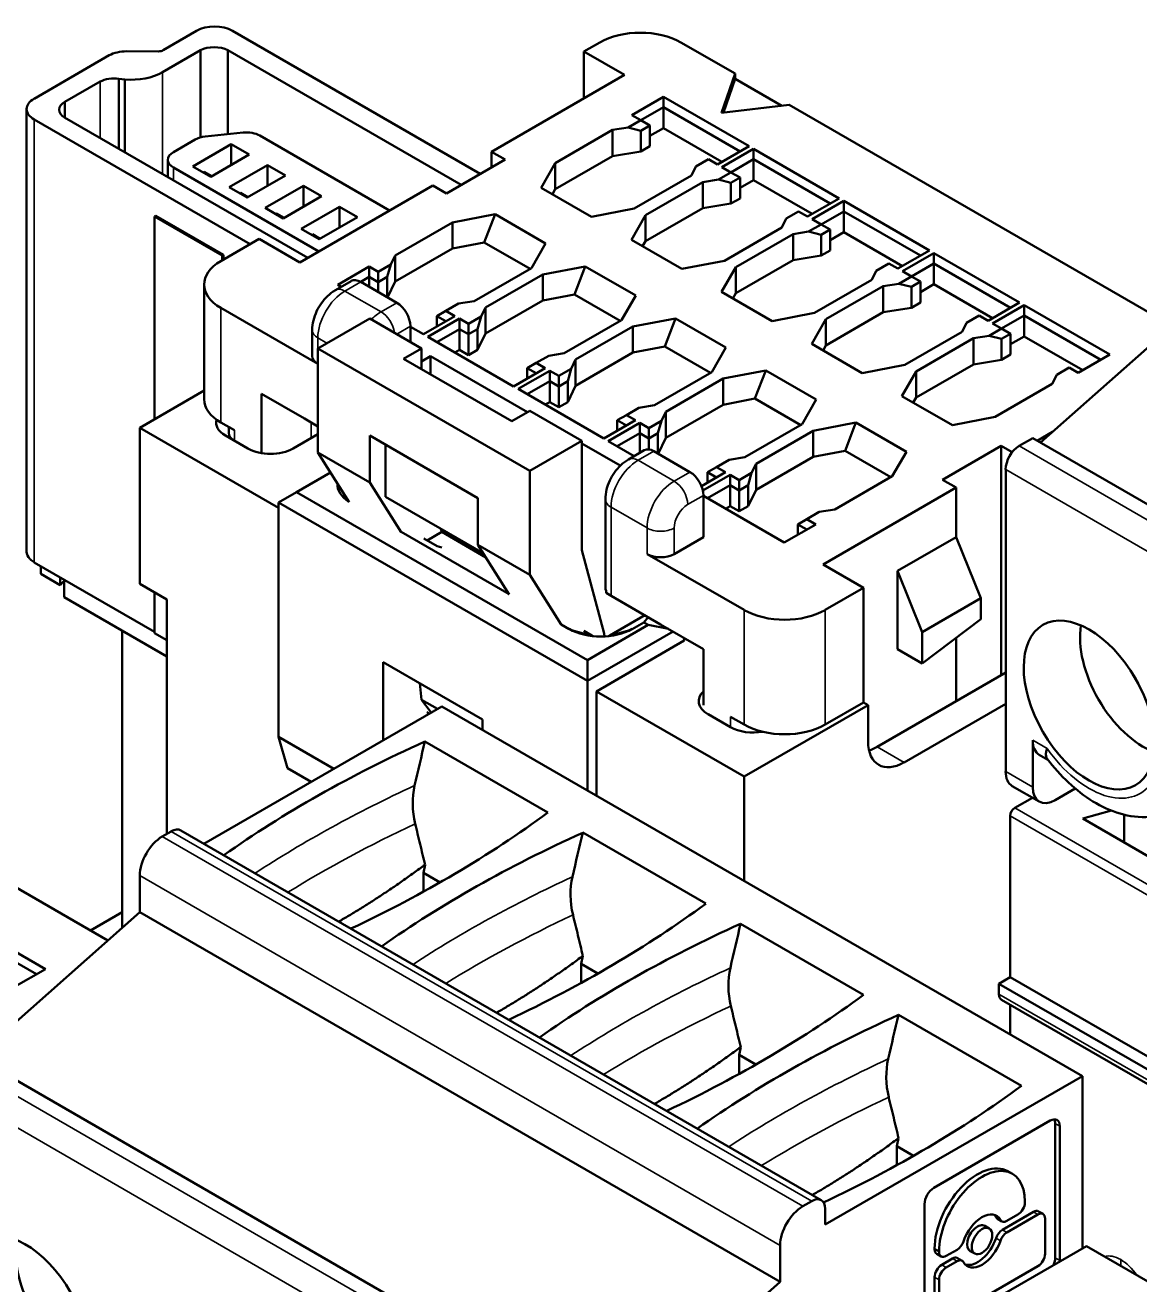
# Model space of a CAD drawing. Header units: millimetres. Extents: x 3100 to 5091, y 868 to 1900.
# Drawn here: x 4130.72 to 4148.2, y 1752.18 to 1771.93 of the extents above; entities that cross this region are included whole.
import ezdxf

# ---------------------------------------------------------------- set-up
doc = ezdxf.new("R2010")
doc.units = ezdxf.units.MM
doc.header["$LTSCALE"] = 1.8
doc.layers.add('외형선(ISO)', color=7, linetype='Continuous', lineweight=50)
doc.layers.add('좁은 외형선(ISO)', color=7, linetype='Continuous', lineweight=35)

msp = doc.modelspace()

# ---------------------------------------------------------------- linework, layer by layer
at = {"layer": '외형선(ISO)'}
for p, q in [((4133.412, 1771.841), (4132.887, 1771.538)), ((4133.975, 1771.841), (4137.859, 1769.599)), ((4132.816, 1771.52), (4132.315, 1771.521)), ((4132.878, 1771.194), (4133.473, 1771.537)), ((4133.473, 1771.537), (4133.473, 1770.172)), ((4133.901, 1771.537), (4133.901, 1770.223)), ((4133.901, 1771.537), (4137.558, 1769.425)), ((4139.733, 1771.66), (4139.485, 1771.518)), ((4141.005, 1771.66), (4141.854, 1771.171)), ((4130.863, 1770.778), (4132.041, 1771.458)), ((4139.485, 1770.783), (4139.485, 1771.518)), ((4139.485, 1771.518), (4140.121, 1771.15)), ((4138.036, 1769.946), (4140.121, 1771.15)), ((4141.854, 1771.171), (4141.642, 1770.558)), ((4141.854, 1771.171), (4141.854, 1771.089)), ((4131.347, 1770.727), (4131.899, 1771.045)), ((4132.193, 1771.089), (4132.194, 1769.991)), ((4132.193, 1771.089), (4132.286, 1771.079)), ((4132.286, 1771.079), (4132.286, 1769.938)), ((4141.854, 1771.089), (4141.671, 1770.562)), ((4142.585, 1770.667), (4141.854, 1771.089)), ((4140.73, 1770.807), (4140.235, 1770.521)), ((4142.073, 1770.031), (4140.73, 1770.807)), ((4140.73, 1770.807), (4140.73, 1770.644)), ((4130.747, 1770.616), (4130.747, 1763.674)), ((4131.347, 1770.727), (4131.347, 1770.48)), ((4140.73, 1770.644), (4140.376, 1770.44)), ((4140.73, 1770.644), (4140.73, 1770.317)), ((4141.932, 1769.95), (4140.73, 1770.644)), ((4141.642, 1770.558), (4142.702, 1770.681)), ((4142.702, 1770.681), (4148.706, 1767.215)), ((4134.253, 1768.496), (4130.866, 1770.452)), ((4135.154, 1768.282), (4131.342, 1770.483)), ((4140.376, 1770.44), (4140.18, 1770.326)), ((4140.235, 1770.521), (4140.376, 1770.44)), ((4140.376, 1770.44), (4140.517, 1770.358)), ((4140.517, 1770.358), (4140.376, 1770.276)), ((4140.517, 1770.358), (4140.517, 1770.031)), ((4133.389, 1770.138), (4133.048, 1769.941)), ((4134.142, 1770.247), (4133.548, 1770.187)), ((4136.438, 1769.023), (4134.403, 1770.198)), ((4139.036, 1769.768), (4139.934, 1770.287)), ((4140.18, 1770.326), (4139.934, 1770.287)), ((4139.934, 1770.287), (4139.934, 1769.878)), ((4140.18, 1770.326), (4140.376, 1770.276)), ((4140.376, 1770.276), (4140.376, 1769.95)), ((4140.73, 1770.317), (4140.517, 1770.195)), ((4141.649, 1769.787), (4140.73, 1770.317)), ((4133.354, 1769.717), (4133.955, 1770.064)), ((4133.955, 1769.738), (4133.955, 1770.064)), ((4133.955, 1770.064), (4134.238, 1769.901)), ((4138.036, 1769.946), (4138.036, 1769.701)), ((4138.248, 1769.823), (4138.036, 1769.946)), ((4140.376, 1769.95), (4139.934, 1769.878)), ((4140.517, 1770.031), (4140.376, 1769.95)), ((4141.578, 1769.746), (4142.073, 1770.031)), ((4142.144, 1769.991), (4141.649, 1769.705)), ((4143.487, 1769.215), (4142.144, 1769.991)), ((4142.144, 1769.991), (4142.144, 1769.827)), ((4132.96, 1769.819), (4132.96, 1769.549)), ((4134.238, 1769.901), (4133.637, 1769.554)), ((4137.328, 1769.293), (4138.248, 1769.823)), ((4138.813, 1769.382), (4139.036, 1769.768)), ((4139.036, 1769.36), (4139.934, 1769.878)), ((4139.036, 1769.768), (4139.036, 1769.36)), ((4141.24, 1769.714), (4141.437, 1769.827)), ((4141.437, 1769.827), (4141.578, 1769.746)), ((4142.144, 1769.827), (4141.79, 1769.623)), ((4142.144, 1769.827), (4142.144, 1769.501)), ((4143.346, 1769.133), (4142.144, 1769.827)), ((4133.048, 1769.698), (4135.327, 1768.382)), ((4133.637, 1769.554), (4133.354, 1769.717)), ((4133.532, 1769.631), (4133.518, 1769.623)), ((4133.532, 1769.631), (4133.651, 1769.562)), ((4133.92, 1769.391), (4134.521, 1769.738)), ((4134.804, 1769.574), (4134.203, 1769.227)), ((4134.521, 1769.411), (4134.521, 1769.738)), ((4134.521, 1769.738), (4134.804, 1769.574)), ((4141.172, 1769.572), (4140.274, 1769.054)), ((4141.172, 1769.572), (4141.24, 1769.714)), ((4141.79, 1769.623), (4141.594, 1769.51)), ((4141.649, 1769.705), (4141.79, 1769.623)), ((4141.79, 1769.623), (4141.932, 1769.542)), ((4134.203, 1769.227), (4133.92, 1769.391)), ((4134.486, 1769.064), (4135.087, 1769.411)), ((4135.03, 1768.211), (4137.116, 1769.415)), ((4135.087, 1769.084), (4135.087, 1769.411)), ((4135.087, 1769.411), (4135.37, 1769.248)), ((4137.116, 1769.415), (4137.328, 1769.293)), ((4139.605, 1768.925), (4138.813, 1769.382)), ((4138.99, 1769.28), (4139.036, 1769.36)), ((4140.45, 1768.952), (4141.348, 1769.47)), ((4141.594, 1769.51), (4141.348, 1769.47)), ((4141.348, 1769.47), (4141.348, 1769.062)), ((4141.594, 1769.51), (4141.79, 1769.46)), ((4141.932, 1769.542), (4141.79, 1769.46)), ((4141.79, 1769.46), (4141.79, 1769.133)), ((4141.932, 1769.542), (4141.932, 1769.215)), ((4142.144, 1769.501), (4141.932, 1769.378)), ((4143.063, 1768.97), (4142.144, 1769.501)), ((4134.098, 1769.304), (4134.084, 1769.296)), ((4134.098, 1769.304), (4134.217, 1769.235)), ((4135.37, 1769.248), (4134.769, 1768.901)), ((4141.932, 1769.215), (4141.79, 1769.133)), ((4142.992, 1768.929), (4143.487, 1769.215)), ((4143.558, 1769.174), (4143.063, 1768.888)), ((4144.902, 1768.399), (4143.558, 1769.174)), ((4143.558, 1769.174), (4143.558, 1769.011)), ((4134.769, 1768.901), (4134.486, 1769.064)), ((4134.663, 1768.978), (4134.649, 1768.97)), ((4134.663, 1768.978), (4134.783, 1768.909)), ((4135.051, 1768.737), (4135.652, 1769.084)), ((4135.652, 1768.758), (4135.652, 1769.084)), ((4135.652, 1769.084), (4135.935, 1768.921)), ((4137.424, 1768.837), (4138.092, 1768.966)), ((4137.922, 1768.525), (4138.092, 1768.966)), ((4138.092, 1768.966), (4138.884, 1768.509)), ((4140.274, 1769.054), (4139.605, 1768.925)), ((4140.45, 1768.543), (4141.348, 1769.062)), ((4141.79, 1769.133), (4141.348, 1769.062)), ((4142.655, 1768.897), (4142.851, 1769.011)), ((4142.851, 1769.011), (4142.992, 1768.929)), ((4143.558, 1769.011), (4143.204, 1768.807)), ((4143.558, 1769.011), (4143.558, 1768.684)), ((4144.76, 1768.317), (4143.558, 1769.011)), ((4132.775, 1768.942), (4132.753, 1768.929)), ((4132.753, 1768.929), (4133.814, 1768.317)), ((4132.753, 1765.753), (4132.753, 1768.929)), ((4132.775, 1768.942), (4133.835, 1768.329)), ((4135.935, 1768.921), (4135.334, 1768.574)), ((4136.526, 1768.319), (4137.424, 1768.837)), ((4137.424, 1768.837), (4137.424, 1768.429)), ((4140.228, 1768.566), (4140.45, 1768.952)), ((4140.45, 1768.952), (4140.45, 1768.543)), ((4142.586, 1768.756), (4141.688, 1768.237)), ((4142.586, 1768.756), (4142.655, 1768.897)), ((4143.204, 1768.807), (4143.008, 1768.693)), ((4143.063, 1768.888), (4143.204, 1768.807)), ((4143.204, 1768.807), (4143.346, 1768.725)), ((4134.394, 1768.578), (4133.793, 1768.231)), ((4134.394, 1768.578), (4135.03, 1768.211)), ((4135.334, 1768.574), (4135.051, 1768.737)), ((4135.229, 1768.651), (4135.215, 1768.643)), ((4135.229, 1768.651), (4135.348, 1768.582)), ((4141.02, 1768.109), (4140.228, 1768.566)), ((4141.865, 1768.135), (4142.763, 1768.654)), ((4143.008, 1768.693), (4142.763, 1768.654)), ((4142.763, 1768.654), (4142.763, 1768.245)), ((4143.008, 1768.693), (4143.204, 1768.643)), ((4143.346, 1768.725), (4143.204, 1768.643)), ((4143.204, 1768.643), (4143.204, 1768.317)), ((4143.346, 1768.725), (4143.346, 1768.399)), ((4143.558, 1768.684), (4143.346, 1768.562)), ((4144.477, 1768.154), (4143.558, 1768.684)), ((4136.526, 1767.911), (4137.424, 1768.429)), ((4137.424, 1768.429), (4137.922, 1768.525)), ((4137.922, 1768.525), (4138.64, 1768.111)), ((4138.884, 1768.509), (4138.661, 1768.123)), ((4140.404, 1768.464), (4140.45, 1768.543)), ((4143.346, 1768.399), (4143.204, 1768.317)), ((4144.407, 1768.113), (4144.902, 1768.399)), ((4133.814, 1768.317), (4133.835, 1768.329)), ((4133.814, 1768.243), (4133.814, 1768.317)), ((4133.835, 1768.329), (4133.835, 1768.256)), ((4136.457, 1768.177), (4136.261, 1768.064)), ((4136.457, 1768.177), (4136.402, 1767.982)), ((4136.526, 1768.319), (4136.457, 1768.177)), ((4136.526, 1768.319), (4136.526, 1767.911)), ((4141.688, 1768.237), (4141.02, 1768.109)), ((4141.865, 1767.727), (4142.763, 1768.245)), ((4143.204, 1768.317), (4142.763, 1768.245)), ((4144.069, 1768.081), (4144.265, 1768.194)), ((4144.265, 1768.194), (4144.407, 1768.113)), ((4144.972, 1768.358), (4144.477, 1768.072)), ((4144.972, 1768.194), (4144.619, 1767.99)), ((4146.316, 1767.582), (4144.972, 1768.358)), ((4144.972, 1768.358), (4144.972, 1768.194)), ((4144.972, 1768.194), (4144.972, 1767.868)), ((4146.174, 1767.5), (4144.972, 1768.194)), ((4136.119, 1768.145), (4135.624, 1767.86)), ((4136.119, 1767.982), (4135.985, 1767.905)), ((4136.261, 1768.064), (4136.119, 1768.145)), ((4136.119, 1768.145), (4136.119, 1767.982)), ((4136.119, 1767.982), (4136.119, 1767.827)), ((4136.261, 1767.9), (4136.119, 1767.982)), ((4136.261, 1768.064), (4136.261, 1767.9)), ((4136.402, 1767.982), (4136.261, 1767.9)), ((4136.402, 1767.982), (4136.402, 1767.664)), ((4138.661, 1768.123), (4137.763, 1767.604)), ((4137.94, 1767.502), (4138.838, 1768.021)), ((4138.838, 1768.021), (4139.506, 1768.149)), ((4138.838, 1768.021), (4138.838, 1767.613)), ((4139.337, 1767.709), (4139.506, 1768.149)), ((4139.506, 1768.149), (4140.298, 1767.692)), ((4141.642, 1767.749), (4141.865, 1768.135)), ((4141.865, 1768.135), (4141.865, 1767.727)), ((4144, 1767.939), (4144.069, 1768.081)), ((4144.619, 1767.99), (4144.422, 1767.877)), ((4144.477, 1768.072), (4144.619, 1767.99)), ((4144.619, 1767.99), (4144.76, 1767.909)), ((4133.529, 1766.067), (4133.529, 1767.864)), ((4135.587, 1767.776), (4135.835, 1767.919)), ((4135.624, 1767.86), (4135.678, 1767.829)), ((4136.551, 1767.578), (4135.985, 1767.905)), ((4136.261, 1767.9), (4136.261, 1767.745)), ((4136.526, 1767.911), (4136.405, 1767.662)), ((4144, 1767.939), (4143.102, 1767.421)), ((4143.279, 1767.319), (4144.177, 1767.837)), ((4144.422, 1767.877), (4144.177, 1767.837)), ((4144.177, 1767.837), (4144.177, 1767.429)), ((4144.422, 1767.877), (4144.619, 1767.827)), ((4144.76, 1767.909), (4144.619, 1767.827)), ((4144.619, 1767.827), (4144.619, 1767.5)), ((4144.76, 1767.909), (4144.76, 1767.582)), ((4144.972, 1767.868), (4144.76, 1767.745)), ((4145.891, 1767.337), (4144.972, 1767.868)), ((4137.518, 1767.565), (4137.763, 1767.604)), ((4137.94, 1767.094), (4138.838, 1767.613)), ((4138.838, 1767.613), (4139.337, 1767.709)), ((4139.337, 1767.709), (4140.054, 1767.294)), ((4140.298, 1767.692), (4140.076, 1767.306)), ((4142.434, 1767.292), (4141.642, 1767.749)), ((4141.819, 1767.647), (4141.865, 1767.727)), ((4144.76, 1767.582), (4144.619, 1767.5)), ((4145.821, 1767.296), (4146.316, 1767.582)), ((4146.642, 1765.385), (4149.208, 1767.66)), ((4135.313, 1766.619), (4133.793, 1767.496)), ((4137.321, 1767.451), (4137.18, 1767.37)), ((4137.321, 1767.451), (4137.518, 1767.565)), ((4137.463, 1767.37), (4137.321, 1767.451)), ((4137.94, 1767.502), (4137.871, 1767.361)), ((4137.94, 1767.502), (4137.94, 1767.094)), ((4143.102, 1767.421), (4142.434, 1767.292)), ((4143.279, 1766.91), (4144.177, 1767.429)), ((4144.619, 1767.5), (4144.177, 1767.429)), ((4145.483, 1767.264), (4145.679, 1767.378)), ((4145.679, 1767.378), (4145.821, 1767.296)), ((4146.386, 1767.541), (4145.891, 1767.255)), ((4146.386, 1767.378), (4146.033, 1767.174)), ((4147.73, 1766.766), (4146.386, 1767.541)), ((4146.386, 1767.541), (4146.386, 1767.378)), ((4147.589, 1766.684), (4146.386, 1767.378)), ((4146.386, 1767.378), (4146.386, 1767.051)), ((4136.126, 1767.333), (4135.313, 1766.863)), ((4136.126, 1767.333), (4136.94, 1766.863)), ((4136.763, 1766.966), (4136.763, 1767.211)), ((4136.763, 1767.202), (4136.968, 1767.084)), ((4136.968, 1767.084), (4137.463, 1767.37)), ((4137.533, 1767.329), (4137.039, 1767.043)), ((4137.18, 1767.37), (4137.18, 1767.206)), ((4137.321, 1767.288), (4137.18, 1767.37)), ((4137.675, 1767.247), (4137.533, 1767.329)), ((4137.533, 1767.329), (4137.533, 1767.166)), ((4137.871, 1767.361), (4137.675, 1767.247)), ((4137.675, 1767.247), (4137.675, 1767.084)), ((4137.871, 1767.361), (4137.816, 1767.166)), ((4140.076, 1767.306), (4139.177, 1766.788)), ((4139.354, 1766.686), (4140.252, 1767.204)), ((4140.252, 1767.204), (4140.921, 1767.333)), ((4140.252, 1767.204), (4140.252, 1766.796)), ((4140.751, 1766.892), (4140.921, 1767.333)), ((4140.921, 1767.333), (4141.712, 1766.876)), ((4143.056, 1766.933), (4143.279, 1767.319)), ((4143.279, 1767.319), (4143.279, 1766.91)), ((4145.414, 1767.123), (4145.483, 1767.264)), ((4145.891, 1767.255), (4146.033, 1767.174)), ((4135.225, 1766.741), (4135.225, 1767.149)), ((4137.039, 1767.043), (4138.382, 1766.267)), ((4137.533, 1767.166), (4137.18, 1766.961)), ((4137.533, 1767.166), (4137.533, 1766.839)), ((4137.675, 1767.084), (4137.533, 1767.166)), ((4137.816, 1767.166), (4137.675, 1767.084)), ((4137.675, 1767.084), (4137.675, 1766.757)), ((4137.816, 1767.166), (4137.816, 1766.839)), ((4137.94, 1767.094), (4137.816, 1766.839)), ((4145.414, 1767.123), (4144.516, 1766.604)), ((4144.693, 1766.502), (4145.591, 1767.021)), ((4145.836, 1767.06), (4145.591, 1767.021)), ((4145.591, 1767.021), (4145.591, 1766.612)), ((4146.033, 1767.174), (4145.836, 1767.06)), ((4145.836, 1767.06), (4146.033, 1767.01)), ((4146.033, 1767.174), (4146.174, 1767.092)), ((4146.174, 1767.092), (4146.033, 1767.01)), ((4146.033, 1767.01), (4146.033, 1766.684)), ((4146.174, 1767.092), (4146.174, 1766.766)), ((4146.386, 1767.051), (4146.174, 1766.929)), ((4147.306, 1766.521), (4146.386, 1767.051)), ((4135.313, 1766.863), (4138.637, 1764.945)), ((4135.313, 1766.863), (4135.313, 1765.23)), ((4136.94, 1766.863), (4136.657, 1766.7)), ((4136.94, 1766.537), (4136.94, 1766.863)), ((4137.533, 1766.839), (4137.463, 1766.798)), ((4137.675, 1766.757), (4137.533, 1766.839)), ((4137.816, 1766.839), (4137.675, 1766.757)), ((4138.932, 1766.748), (4139.177, 1766.788)), ((4139.354, 1766.278), (4140.252, 1766.796)), ((4140.252, 1766.796), (4140.751, 1766.892)), ((4140.751, 1766.892), (4141.469, 1766.478)), ((4141.712, 1766.876), (4141.49, 1766.49)), ((4143.848, 1766.476), (4143.056, 1766.933)), ((4143.233, 1766.831), (4143.279, 1766.91)), ((4136.657, 1766.7), (4138.354, 1765.72)), ((4136.94, 1766.659), (4137.081, 1766.741)), ((4138.601, 1765.863), (4137.081, 1766.741)), ((4137.081, 1766.741), (4137.081, 1766.455)), ((4138.736, 1766.635), (4138.594, 1766.553)), ((4138.736, 1766.635), (4138.932, 1766.748)), ((4138.877, 1766.553), (4138.736, 1766.635)), ((4139.354, 1766.686), (4139.286, 1766.544)), ((4139.354, 1766.686), (4139.354, 1766.278)), ((4144.516, 1766.604), (4143.848, 1766.476)), ((4144.693, 1766.094), (4145.591, 1766.612)), ((4146.033, 1766.684), (4145.591, 1766.612)), ((4146.174, 1766.766), (4146.033, 1766.684)), ((4147.235, 1766.48), (4147.73, 1766.766)), ((4138.382, 1766.267), (4138.877, 1766.553)), ((4138.948, 1766.512), (4138.453, 1766.227)), ((4138.594, 1766.553), (4138.594, 1766.39)), ((4138.736, 1766.472), (4138.594, 1766.553)), ((4139.089, 1766.431), (4138.948, 1766.512)), ((4138.948, 1766.512), (4138.948, 1766.349)), ((4139.286, 1766.544), (4139.089, 1766.431)), ((4139.089, 1766.431), (4139.089, 1766.267)), ((4139.286, 1766.544), (4139.231, 1766.349)), ((4141.49, 1766.49), (4140.592, 1765.971)), ((4140.768, 1765.869), (4141.667, 1766.388)), ((4141.667, 1766.388), (4142.335, 1766.516)), ((4141.667, 1766.388), (4141.667, 1765.98)), ((4142.165, 1766.076), (4142.335, 1766.516)), ((4142.335, 1766.516), (4143.127, 1766.059)), ((4144.47, 1766.116), (4144.693, 1766.502)), ((4144.693, 1766.502), (4144.693, 1766.094)), ((4146.828, 1766.306), (4146.897, 1766.448)), ((4146.897, 1766.448), (4147.094, 1766.561)), ((4147.094, 1766.561), (4147.235, 1766.48)), ((4132.52, 1765.618), (4133.529, 1766.201)), ((4138.453, 1766.227), (4139.796, 1765.451)), ((4138.948, 1766.349), (4138.594, 1766.145)), ((4138.948, 1766.349), (4138.948, 1766.022)), ((4139.089, 1766.267), (4138.948, 1766.349)), ((4139.231, 1766.349), (4139.089, 1766.267)), ((4139.089, 1766.267), (4139.089, 1765.941)), ((4139.231, 1766.349), (4139.231, 1766.022)), ((4139.354, 1766.278), (4139.231, 1766.022)), ((4146.828, 1766.306), (4145.93, 1765.788)), ((4134.429, 1765.219), (4134.429, 1766.149)), ((4135.101, 1765.761), (4134.429, 1766.149)), ((4138.948, 1766.022), (4138.877, 1765.982)), ((4139.089, 1765.941), (4138.948, 1766.022)), ((4139.231, 1766.022), (4139.089, 1765.941)), ((4141.667, 1765.98), (4142.165, 1766.076)), ((4142.165, 1766.076), (4142.883, 1765.661)), ((4143.127, 1766.059), (4142.904, 1765.673)), ((4145.262, 1765.659), (4144.47, 1766.116)), ((4144.647, 1766.014), (4144.693, 1766.094)), ((4138.637, 1765.884), (4138.354, 1765.72)), ((4138.637, 1765.884), (4139.45, 1765.414)), ((4140.15, 1765.818), (4140.008, 1765.737)), ((4140.15, 1765.818), (4140.346, 1765.932)), ((4140.291, 1765.737), (4140.15, 1765.818)), ((4140.346, 1765.932), (4140.592, 1765.971)), ((4140.768, 1765.869), (4140.7, 1765.728)), ((4140.768, 1765.461), (4141.667, 1765.98)), ((4140.768, 1765.869), (4140.768, 1765.461)), ((4132.52, 1763.169), (4132.52, 1765.618)), ((4134.694, 1764.363), (4132.52, 1765.618)), ((4133.793, 1765.7), (4134.005, 1765.578)), ((4133.917, 1765.537), (4133.917, 1765.628)), ((4135.313, 1765.639), (4135.101, 1765.761)), ((4139.796, 1765.451), (4140.291, 1765.737)), ((4140.362, 1765.696), (4139.867, 1765.41)), ((4140.008, 1765.737), (4140.008, 1765.573)), ((4140.15, 1765.655), (4140.008, 1765.737)), ((4140.503, 1765.614), (4140.362, 1765.696)), ((4140.362, 1765.696), (4140.362, 1765.533)), ((4140.7, 1765.728), (4140.503, 1765.614)), ((4140.503, 1765.614), (4140.503, 1765.451)), ((4140.7, 1765.728), (4140.645, 1765.533)), ((4142.904, 1765.673), (4142.006, 1765.155)), ((4143.081, 1765.571), (4143.749, 1765.7)), ((4143.579, 1765.259), (4143.749, 1765.7)), ((4143.749, 1765.7), (4144.541, 1765.243)), ((4145.93, 1765.788), (4145.262, 1765.659)), ((4133.864, 1765.496), (4134.217, 1765.292)), ((4135.313, 1765.516), (4134.924, 1765.292)), ((4136.126, 1764.761), (4136.126, 1765.496)), ((4136.126, 1765.496), (4137.823, 1764.516)), ((4139.45, 1765.414), (4138.637, 1764.945)), ((4139.45, 1763.7), (4139.45, 1765.414)), ((4139.867, 1765.41), (4140.274, 1765.175)), ((4140.362, 1765.533), (4140.008, 1765.328)), ((4140.362, 1765.533), (4140.362, 1765.226)), ((4140.503, 1765.451), (4140.362, 1765.533)), ((4140.645, 1765.533), (4140.503, 1765.451)), ((4140.503, 1765.451), (4140.503, 1765.279)), ((4140.645, 1765.533), (4140.645, 1765.214)), ((4140.768, 1765.461), (4140.648, 1765.212)), ((4142.183, 1765.053), (4143.081, 1765.571)), ((4143.081, 1765.571), (4143.081, 1765.163)), ((4146.309, 1765.333), (4146.521, 1765.455)), ((4156.562, 1759.658), (4146.521, 1765.455)), ((4146.833, 1765.553), (4146.592, 1765.414)), ((4135.313, 1765.23), (4136.126, 1764.761)), ((4135.313, 1765.23), (4135.803, 1764.452)), ((4136.374, 1765.353), (4136.374, 1764.536)), ((4140.055, 1765.024), (4139.45, 1765.373)), ((4140.184, 1765.123), (4140.431, 1765.266)), ((4140.581, 1765.251), (4141.147, 1764.924)), ((4143.081, 1765.163), (4143.579, 1765.259)), ((4143.579, 1765.259), (4144.297, 1764.845)), ((4144.541, 1765.243), (4144.318, 1764.857)), ((4146.026, 1765.333), (4145.107, 1764.802)), ((4146.026, 1765.333), (4146.026, 1761.74)), ((4146.198, 1765.233), (4146.026, 1765.333)), ((4141.564, 1765.002), (4141.76, 1765.115)), ((4141.76, 1765.115), (4142.006, 1765.155)), ((4142.183, 1765.053), (4142.114, 1764.911)), ((4142.183, 1764.645), (4143.081, 1765.163)), ((4142.183, 1765.053), (4142.183, 1764.645)), ((4134.977, 1764.608), (4135.511, 1764.916)), ((4138.637, 1764.945), (4138.637, 1763.312)), ((4141.328, 1764.702), (4141.705, 1764.92)), ((4141.776, 1764.879), (4141.35, 1764.633)), ((4141.564, 1765.002), (4141.423, 1764.92)), ((4141.423, 1764.92), (4141.423, 1764.757)), ((4141.564, 1764.839), (4141.423, 1764.92)), ((4141.705, 1764.92), (4141.564, 1765.002)), ((4141.918, 1764.798), (4141.776, 1764.879)), ((4141.776, 1764.879), (4141.776, 1764.716)), ((4142.114, 1764.911), (4141.918, 1764.798)), ((4142.114, 1764.911), (4142.059, 1764.716)), ((4144.318, 1764.857), (4143.42, 1764.338)), ((4146.097, 1760.229), (4146.097, 1764.965)), ((4134.977, 1764.608), (4134.694, 1764.445)), ((4139.538, 1761.975), (4134.977, 1764.608)), ((4136.126, 1764.761), (4136.617, 1763.983)), ((4141.776, 1764.716), (4141.423, 1764.512)), ((4141.918, 1764.634), (4141.776, 1764.716)), ((4141.776, 1764.716), (4141.776, 1764.39)), ((4141.918, 1764.798), (4141.918, 1764.634)), ((4142.059, 1764.716), (4141.918, 1764.634)), ((4141.918, 1764.634), (4141.918, 1764.308)), ((4142.059, 1764.716), (4142.059, 1764.39)), ((4142.183, 1764.645), (4142.059, 1764.39)), ((4145.319, 1764.679), (4143.233, 1763.475)), ((4145.107, 1764.802), (4145.319, 1764.679)), ((4145.319, 1764.679), (4145.319, 1763.904)), ((4139.538, 1761.648), (4134.694, 1764.445)), ((4134.694, 1760.77), (4134.694, 1764.445)), ((4136.374, 1764.536), (4137.904, 1763.653)), ((4137.823, 1763.781), (4137.823, 1764.516)), ((4139.821, 1763.108), (4139.821, 1764.496)), ((4141.359, 1763.904), (4141.359, 1764.557)), ((4141.359, 1764.549), (4142.625, 1763.818)), ((4141.776, 1764.39), (4141.705, 1764.349)), ((4141.918, 1764.308), (4141.776, 1764.39)), ((4142.059, 1764.39), (4141.918, 1764.308)), ((4142.978, 1764.185), (4143.175, 1764.299)), ((4143.175, 1764.299), (4143.42, 1764.338)), ((4137.255, 1763.984), (4137.241, 1764.036)), ((4142.625, 1763.818), (4143.12, 1764.104)), ((4142.978, 1764.185), (4142.837, 1764.104)), ((4142.978, 1764.022), (4142.837, 1764.104)), ((4142.837, 1764.104), (4142.837, 1763.94)), ((4143.12, 1764.104), (4142.978, 1764.185)), ((4138.311, 1763.008), (4136.619, 1763.984)), ((4136.973, 1763.882), (4137.185, 1763.76)), ((4137.026, 1763.851), (4137.255, 1763.984)), ((4137.948, 1763.584), (4137.255, 1763.984)), ((4140.899, 1763.638), (4141.359, 1763.904)), ((4145.319, 1763.904), (4144.399, 1763.373)), ((4145.319, 1763.904), (4145.708, 1762.944)), ((4137.256, 1763.739), (4137.185, 1763.76)), ((4137.823, 1763.781), (4138.314, 1763.003)), ((4137.823, 1763.781), (4138.637, 1763.312)), ((4139.803, 1762.393), (4139.45, 1763.7)), ((4141.995, 1762.761), (4140.475, 1763.638)), ((4130.866, 1763.508), (4132.753, 1762.418)), ((4130.97, 1763.328), (4130.97, 1763.448)), ((4143.869, 1763.108), (4143.233, 1763.475)), ((4131.275, 1763.152), (4130.97, 1763.328)), ((4131.275, 1763.272), (4131.275, 1763.152)), ((4131.334, 1763.237), (4131.334, 1762.961)), ((4138.637, 1763.312), (4139.127, 1762.533)), ((4144.399, 1763.373), (4144.399, 1762.148)), ((4144.788, 1762.414), (4144.399, 1763.373)), ((4132.52, 1763.169), (4132.944, 1762.924)), ((4132.753, 1762.397), (4132.753, 1763.034)), ((4139.832, 1763.03), (4139.832, 1763.063)), ((4139.832, 1763.03), (4139.909, 1762.985)), ((4143.869, 1763.108), (4143.268, 1762.761)), ((4143.869, 1761.311), (4143.869, 1763.108)), ((4131.334, 1762.961), (4132.944, 1762.032)), ((4132.944, 1759.25), (4132.944, 1762.924)), ((4139.909, 1762.985), (4140.687, 1762.536)), ((4145.708, 1762.944), (4144.788, 1762.414)), ((4145.708, 1762.618), (4145.708, 1762.944)), ((4140.44, 1762.679), (4139.89, 1762.361)), ((4140.422, 1762.567), (4140.493, 1762.648)), ((4132.244, 1762.436), (4132.244, 1757.78)), ((4139.253, 1762.463), (4139.129, 1762.535)), ((4139.538, 1761.975), (4140.493, 1762.526)), ((4140.422, 1762.567), (4140.243, 1762.463)), ((4140.422, 1762.567), (4140.493, 1762.526)), ((4140.811, 1762.465), (4140.493, 1762.526)), ((4141.359, 1762.148), (4140.687, 1762.536)), ((4144.788, 1761.924), (4145.708, 1762.618)), ((4132.944, 1762.287), (4132.753, 1762.397)), ((4139.483, 1762.433), (4139.607, 1762.361)), ((4139.538, 1761.648), (4140.882, 1762.424)), ((4139.68, 1761.485), (4141.058, 1762.281)), ((4139.809, 1762.347), (4139.803, 1762.393)), ((4141.058, 1762.322), (4141.058, 1762.281)), ((4144.788, 1762.414), (4144.788, 1761.924)), ((4145.319, 1762.324), (4145.319, 1761.332)), ((4141.359, 1762.148), (4141.359, 1761.27)), ((4144.399, 1762.148), (4144.788, 1761.924)), ((4136.338, 1760.719), (4136.338, 1761.944)), ((4137.894, 1761.046), (4136.338, 1761.944)), ((4139.538, 1761.648), (4139.538, 1761.975)), ((4139.538, 1759.933), (4139.538, 1761.648)), ((4144.081, 1760.617), (4146.097, 1761.781)), ((4148.082, 1761.768), (4148.174, 1761.608)), ((4136.938, 1761.353), (4136.914, 1761.612)), ((4141.995, 1760.148), (4139.68, 1761.485)), ((4139.68, 1761.485), (4139.68, 1759.852)), ((4133.527, 1759.096), (4137.258, 1761.25)), ((4137.187, 1761.209), (4136.938, 1761.353)), ((4137.087, 1761.152), (4136.938, 1761.353)), ((4137.258, 1761.25), (4147.299, 1755.453)), ((4141.995, 1760.148), (4143.94, 1761.27)), ((4143.268, 1760.964), (4143.869, 1761.311)), ((4143.94, 1761.27), (4143.869, 1761.311)), ((4143.94, 1761.27), (4143.94, 1760.699)), ((4144.506, 1760.372), (4146.097, 1761.291)), ((4137.024, 1761.157), (4137.06, 1761.136)), ((4141.43, 1761.128), (4141.783, 1760.923)), ((4141.783, 1761.087), (4141.995, 1760.964)), ((4126.015, 1761.046), (4132.018, 1757.58)), ((4137.894, 1760.883), (4137.894, 1761.046)), ((4135.561, 1760.27), (4134.694, 1760.77)), ((4134.836, 1760.28), (4134.694, 1760.77)), ((4136.991, 1760.699), (4138.919, 1759.585)), ((4146.521, 1759.985), (4146.521, 1760.719)), ((4146.759, 1760.413), (4146.624, 1760.49)), ((4135.207, 1760.066), (4134.836, 1760.28)), ((4141.995, 1758.515), (4141.995, 1760.148)), ((4146.2, 1760.001), (4146.624, 1759.756)), ((4147.188, 1759.961), (4146.874, 1759.78)), ((4146.516, 1759.818), (4146.238, 1759.658)), ((4146.167, 1757.004), (4146.167, 1759.535)), ((4147.754, 1759.616), (4147.306, 1759.491)), ((4147.306, 1759.491), (4149.413, 1758.274)), ((4147.953, 1759.117), (4147.953, 1759.553)), ((4132.874, 1759.209), (4133.015, 1759.29)), ((4133.165, 1759.305), (4143.206, 1753.508)), ((4139.466, 1759.27), (4141.394, 1758.157)), ((4136.968, 1758.641), (4136.993, 1758.767)), ((4132.52, 1758.025), (4132.52, 1758.596)), ((4136.968, 1758.344), (4136.968, 1758.641)), ((4137.229, 1758.49), (4136.968, 1758.641)), ((4131.042, 1757.131), (4129.699, 1757.907)), ((4129.955, 1755.75), (4132.52, 1758.025)), ((4132.244, 1758.021), (4131.749, 1757.735)), ((4142.561, 1752.228), (4132.52, 1758.025)), ((4130.901, 1757.049), (4129.699, 1757.743)), ((4141.94, 1757.841), (4143.869, 1756.728)), ((4139.443, 1757.213), (4139.468, 1757.338)), ((4130.547, 1756.845), (4131.042, 1757.131)), ((4139.443, 1756.915), (4139.443, 1757.213)), ((4139.704, 1757.062), (4139.443, 1757.213)), ((4145.99, 1756.902), (4146.167, 1757.004)), ((4153.445, 1752.803), (4146.167, 1757.004)), ((4153.445, 1752.599), (4145.99, 1756.902)), ((4145.99, 1756.739), (4145.99, 1756.902)), ((4146.032, 1756.647), (4153.445, 1752.368)), ((4146.167, 1756.106), (4146.167, 1756.569)), ((4144.415, 1756.412), (4146.344, 1755.299)), ((4139.874, 1750.023), (4129.833, 1755.82)), ((4141.918, 1755.784), (4141.943, 1755.909)), ((4142.179, 1755.633), (4141.918, 1755.784)), ((4141.918, 1755.486), (4141.918, 1755.784)), ((4143.268, 1753.126), (4147.299, 1755.453)), ((4147.299, 1755.453), (4147.299, 1752.75)), ((4144.973, 1753.702), (4146.796, 1754.755)), ((4146.874, 1754.709), (4146.874, 1752.604)), ((4146.945, 1754.668), (4146.945, 1752.563)), ((4144.392, 1754.355), (4144.418, 1754.48)), ((4144.654, 1754.204), (4144.392, 1754.355)), ((4144.392, 1754.057), (4144.392, 1754.355)), ((4146.131, 1753.961), (4146.202, 1753.92)), ((4142.915, 1753.412), (4143.056, 1753.493)), ((4143.268, 1753.371), (4143.268, 1753.126)), ((4144.824, 1751.338), (4144.824, 1753.444)), ((4146.399, 1753.475), (4146.399, 1753.485)), ((4145.968, 1753.216), (4146.038, 1753.175)), ((4146.047, 1753.044), (4146.533, 1753.324)), ((4146.603, 1753.284), (4146.117, 1753.003)), ((4146.117, 1753.183), (4146.287, 1753.281)), ((4146.612, 1753.332), (4146.683, 1753.291)), ((4146.715, 1752.667), (4146.715, 1753.219)), ((4145.77, 1753.106), (4145.84, 1753.065)), ((4140.858, 1749.032), (4147.363, 1752.788)), ((4142.561, 1752.228), (4142.561, 1752.799)), ((4154.434, 1748.705), (4147.363, 1752.788)), ((4144.983, 1752.749), (4144.983, 1752.739)), ((4145.016, 1752.666), (4145.086, 1752.626)), ((4145.054, 1752.708), (4145.054, 1752.698)), ((4145.095, 1752.494), (4145.264, 1752.592)), ((4145.165, 1752.633), (4145.335, 1752.731)), ((4145.343, 1752.6), (4145.414, 1752.559)), ((4145.541, 1752.71), (4145.612, 1752.669)), ((4145.335, 1752.551), (4145.165, 1752.453)), ((4145.165, 1751.643), (4146.603, 1752.473)), ((4139.874, 1749.845), (4142.561, 1752.228)), ((4144.983, 1751.748), (4144.983, 1752.3)), ((4145.054, 1752.26), (4145.054, 1751.707))]:
    msp.add_line(p, q, dxfattribs=at)
for centre, major_axis, ratio, start_param, end_param in [((4133.693, 1771.677), (0.401, 0), 0.577339, 0.792253, 2.34932), ((4140.369, 1771.293), (-0.9, 0), 0.57735, 3.926991, 5.497787), ((4132.323, 1771.278), (0.42, 0), 0.577339, 1.591417, 2.30752), ((4132.81, 1771.583), (-0.11, 0), 0.577339, 1.624021, 2.34653), ((4133.687, 1771.407), (0.31, 0), 0.577339, 0.809472, 2.332089), ((4132.387, 1771.471), (0.687, 0), 0.577339, 4.565389, 5.509432), ((4132.113, 1770.918), (0.307, 0), 0.577339, 1.304184, 2.342493), ((4131.146, 1770.616), (-0.399, 0), 0.577339, 5.500529, 7.075868), ((4131.551, 1770.604), (-0.296, 0), 0.577339, 5.474637, 7.069244), ((4133.617, 1770.002), (0.327, 0), 0.577339, 1.782965, 2.342213), ((4134.189, 1770.076), (0.301, 0), 0.577339, 0.781105, 1.730036), ((4133.258, 1769.819), (-0.297, 0), 0.577339, 5.49738, 7.068967), ((4134.429, 1767.864), (-0.9, 0), 0.57735, 5.497787, 7.068583), ((4135.985, 1767.66), (-0.15, 0.26), 0.57735, 5.497787, 6.283185), ((4136.551, 1767.333), (0.15, -0.26), 0.57735, 0.785398, 2.356194), ((4135.525, 1766.741), (-0.3, 0), 0.57735, 0, 0.785398), ((4134.429, 1766.067), (-0.9, 0), 0.57735, 0, 0.785398), ((4134.217, 1765.7), (-0.5, 0), 0.57735, 6.126157, 7.068583), ((4134.217, 1765.537), (-0.3, 0), 0.57735, 0, 0.785398), ((4134.571, 1765.496), (0.5, 0), 0.57735, 3.926991, 5.497787), ((4140.581, 1765.006), (-0.15, 0.26), 0.57735, 5.497787, 6.283185), ((4146.309, 1765.088), (-0.15, -0.26), 0.57735, 3.926991, 5.497787), ((4141.147, 1764.679), (0.15, -0.26), 0.57735, 0.785398, 2.356194), ((4136.319, 1764.729), (-0.7, 0), 0.57735, 6.244873, 7.019039), ((4131.146, 1763.674), (-0.399, 0), 0.577339, 0, 0.501485), ((4140.687, 1763.761), (-0.3, 0), 0.57735, 0.785398, 2.356194), ((4131.552, 1763.092), (-0.296, 0), 0.577339, 5.537368, 5.924459), ((4140.121, 1763.108), (-0.3, 0), 0.57735, 0, 0.261799), ((4142.632, 1763.128), (0.9, 0), 0.57735, 3.926991, 5.497787), ((4139.748, 1762.749), (-0.7, 0), 0.57735, 0.785398, 2.356194), ((4148.253, 1761.76), (-0.7, 1.212), 0.57735, 0.613952, 2.52764), ((4139.748, 1762.443), (-0.2, 0), 0.57735, 0.785398, 0.919978), ((4139.748, 1762.443), (-0.2, 0), 0.57735, 2.221614, 2.356194), ((4141.783, 1761.332), (-0.5, 0), 0.57735, 5.725586, 7.068583), ((4142.137, 1761.128), (0.5, 0), 0.57735, 3.926991, 5.014964), ((4142.632, 1761.332), (-0.9, 0), 0.57735, 0.785398, 2.356194), ((4149.321, 1751.607), (-20, 0), 0.57735, 5.376697, 5.59774), ((4149.321, 1744.246), (-13.016, -69.532), 0.218386, 4.514556, 4.524759), ((4144.506, 1761.026), (-0.4, -0.693), 0.57735, 5.497787, 7.068583), ((4146.874, 1760.923), (-0.25, -0.433), 0.57735, 5.497787, 6.283185), ((4144.081, 1761.27), (-0.4, -0.693), 0.57735, 0.55899, 0.785398), ((4146.45, 1760.434), (-0.25, -0.433), 0.57735, 5.497787, 6.283185), ((4137.542, 1759.595), (-0.213, 0.99), 0.718086, 0.992119, 1.603505), ((4146.874, 1760.189), (-0.25, -0.433), 0.57735, 5.497787, 7.068583), ((4123.172, 1766.704), (20, 0), 0.57735, 5.397834, 5.618878), ((4146.238, 1759.576), (-0.05, -0.0866), 0.57735, 3.926991, 5.497787), ((4133.015, 1759.046), (0.15, 0.26), 0.57735, 0, 0.785398), ((4132.874, 1758.801), (-0.25, -0.433), 0.57735, 3.926991, 5.497787), ((4151.796, 1750.178), (-20, 0), 0.57735, 5.376697, 5.59774), ((4151.796, 1742.817), (-13.016, -69.532), 0.218386, 4.514556, 4.524759), ((4140.017, 1758.166), (-0.213, 0.99), 0.718086, 0.992119, 1.603505), ((4125.647, 1765.275), (20, 0), 0.57735, 5.397834, 5.618878), ((4154.271, 1748.75), (-20, 0), 0.57735, 5.376697, 5.59774), ((4154.271, 1741.388), (-13.016, -69.532), 0.218386, 4.514556, 4.524759), ((4142.492, 1756.737), (-0.213, 0.99), 0.718086, 0.992119, 1.603505), ((4128.122, 1763.847), (20, 0), 0.57735, 5.397834, 5.618878), ((4146.132, 1756.821), (-0.1, -0.173), 0.57735, 5.497787, 6.283185), ((4156.746, 1747.321), (-20, 0), 0.57735, 5.376697, 5.59774), ((4156.746, 1739.959), (-13.016, -69.532), 0.218386, 4.514556, 4.524759), ((4144.967, 1755.308), (-0.213, 0.99), 0.718086, 0.992119, 1.603505), ((4130.597, 1762.418), (20, 0), 0.57735, 5.396921, 5.618878), ((4146.796, 1754.582), (0.105, 0.183), 0.57735, 5.497787, 7.068583), ((4146.725, 1754.623), (0.105, 0.183), 0.57735, 5.497787, 5.941106), ((4145.655, 1753.137), (0.476, 0.824), 0.57735, 0, 2.356194), ((4145.726, 1753.097), (0.476, 0.824), 0.57735, 5.497787, 8.63938), ((4143.056, 1753.248), (0.15, 0.26), 0.57735, 5.497787, 7.068583), ((4144.973, 1753.53), (-0.105, -0.183), 0.57735, 3.926991, 5.497787), ((4142.915, 1753.003), (-0.25, -0.433), 0.57735, 3.926991, 5.497787), ((4146.287, 1753.41), (0.079, 0.137), 0.57735, 3.926991, 5.497787), ((4145.726, 1752.867), (0.228, 0.396), 0.57735, 5.949564, 8.187603), ((4145.655, 1752.908), (0.228, 0.396), 0.57735, 5.949564, 6.127739), ((4146.047, 1753.353), (-0.079, -0.137), 0.57735, 5.949564, 6.283185), ((4146.117, 1753.312), (-0.079, -0.137), 0.57735, 5.949564, 7.068583), ((4146.533, 1753.195), (0.079, 0.137), 0.57735, 0, 0.785398), ((4146.603, 1753.154), (0.079, 0.137), 0.57735, 5.497787, 7.068583), ((4145.655, 1752.908), (0.114, 0.198), 0.57735, 0, 3.141593), ((4146.047, 1752.915), (-0.079, -0.137), 0.57735, 3.926991, 5.04601), ((4146.117, 1752.874), (-0.079, -0.137), 0.57735, 3.926991, 5.04601), ((4131.565, 1752.126), (-0.7, 1.212), 0.57735, 0.613952, 2.52764), ((4145.335, 1752.86), (0.079, 0.137), 0.57735, 3.926991, 5.04601), ((4145.726, 1752.867), (-0.228, -0.396), 0.57735, 5.949564, 8.187603), ((4145.655, 1752.908), (-0.228, -0.396), 0.57735, 0.155447, 1.904417), ((4145.095, 1752.803), (-0.079, -0.137), 0.57735, 5.497787, 6.283185), ((4145.165, 1752.762), (-0.079, -0.137), 0.57735, 5.497787, 7.068583), ((4145.264, 1752.463), (0.079, 0.137), 0.57735, 0, 0.785398), ((4145.335, 1752.422), (0.079, 0.137), 0.57735, 5.949564, 7.068583), ((4146.603, 1752.602), (0.079, 0.137), 0.57735, 3.926991, 5.497787), ((4146.725, 1752.518), (0.105, 0.183), 0.57735, 4.887569, 5.497787), ((4146.796, 1752.477), (0.105, 0.183), 0.57735, 5.398973, 5.497787), ((4145.095, 1752.365), (-0.079, -0.137), 0.57735, 3.926991, 5.497787), ((4145.165, 1752.324), (-0.079, -0.137), 0.57735, 3.926991, 5.497787)]:
    msp.add_ellipse(centre, major_axis=major_axis, ratio=ratio, start_param=start_param, end_param=end_param, dxfattribs=at)
for centre, major_axis in [((4147.405, 1761.27), (-0.725, 1.256)), ((4130.717, 1751.636), (-0.725, 1.256)), ((4145.726, 1752.867), (-0.114, -0.198))]:
    msp.add_ellipse(centre, major_axis=major_axis, ratio=0.57735, dxfattribs=at)
for points, knots in [([(4135.587, 1767.776), (4135.542, 1767.75), (4135.501, 1767.719), (4135.429, 1767.649), (4135.396, 1767.611), (4135.339, 1767.53), (4135.314, 1767.487), (4135.273, 1767.397), (4135.256, 1767.35), (4135.232, 1767.253), (4135.225, 1767.202), (4135.225, 1767.149)], [0, 0, 0, 0, 0.314159, 0.314159, 0.628319, 0.628319, 0.942478, 0.942478, 1.256637, 1.256637, 1.570796, 1.570796, 1.570796, 1.570796]), ([(4140.184, 1765.123), (4140.138, 1765.096), (4140.098, 1765.065), (4140.025, 1764.996), (4139.992, 1764.958), (4139.935, 1764.877), (4139.91, 1764.834), (4139.869, 1764.744), (4139.852, 1764.697), (4139.828, 1764.599), (4139.821, 1764.549), (4139.821, 1764.496)], [0, 0, 0, 0, 0.314159, 0.314159, 0.628319, 0.628319, 0.942478, 0.942478, 1.256637, 1.256637, 1.570796, 1.570796, 1.570796, 1.570796]), ([(4130.796, 1763.563), (4130.798, 1763.561), (4130.801, 1763.558), (4130.82, 1763.539), (4130.842, 1763.522), (4130.864, 1763.509), (4130.865, 1763.508), (4130.865, 1763.508), (4130.866, 1763.508)], [0.08940098, 0.08940098, 0.08940098, 0.08940098, 0.09071024, 0.09071024, 0.10020269, 0.10020269, 0.10020269, 0.10049303, 0.10049303, 0.10049303, 0.10049303]), ([(4146.745, 1760.59), (4146.742, 1760.579), (4146.738, 1760.568), (4146.736, 1760.558), (4146.734, 1760.548), (4146.732, 1760.538), (4146.73, 1760.528), (4146.729, 1760.519), (4146.728, 1760.509), (4146.728, 1760.501), (4146.728, 1760.492), (4146.729, 1760.483), (4146.73, 1760.476), (4146.731, 1760.468), (4146.732, 1760.46), (4146.735, 1760.453), (4146.737, 1760.447), (4146.74, 1760.44), (4146.743, 1760.434), (4146.745, 1760.431), (4146.747, 1760.429), (4146.749, 1760.426)], [0, 0, 0, 0, 0.0500439, 0.0500439, 0.0500439, 0.1003298, 0.1003298, 0.1003298, 0.1506336, 0.1506336, 0.1506336, 0.2007383, 0.2007383, 0.2007383, 0.2507413, 0.2507413, 0.2507413, 0.3010207, 0.3010207, 0.3010207, 0.3259682, 0.3259682, 0.3259682, 0.3259682]), ([(4146.749, 1760.426), (4146.851, 1760.291), (4146.963, 1760.166), (4147.203, 1759.942), (4147.331, 1759.843), (4147.601, 1759.678), (4147.742, 1759.613), (4148.039, 1759.526), (4148.195, 1759.505), (4148.503, 1759.529), (4148.655, 1759.571), (4148.791, 1759.646), (4148.792, 1759.647), (4148.792, 1759.647)], [2.570912, 2.570912, 2.570912, 2.570912, 2.842128, 2.842128, 3.113344, 3.113344, 3.384559, 3.384559, 3.655775, 3.655775, 3.915873, 3.915873, 3.916819, 3.916819, 3.916819, 3.916819]), ([(4136.839, 1759.409), (4136.852, 1759.356), (4136.865, 1759.302), (4136.877, 1759.249), (4136.89, 1759.195), (4136.903, 1759.142), (4136.916, 1759.088), (4136.929, 1759.034), (4136.942, 1758.981), (4136.955, 1758.927), (4136.968, 1758.874), (4136.981, 1758.82), (4136.993, 1758.767)], [27.3487746, 27.3487746, 27.3487746, 27.3487746, 27.5141397, 27.5141397, 27.5141397, 27.6795053, 27.6795053, 27.6795053, 27.8448716, 27.8448716, 27.8448716, 28.0102384, 28.0102384, 28.0102384, 28.0102384]), ([(4139.314, 1757.981), (4139.327, 1757.927), (4139.339, 1757.873), (4139.352, 1757.82), (4139.365, 1757.766), (4139.378, 1757.713), (4139.391, 1757.659), (4139.404, 1757.606), (4139.417, 1757.552), (4139.43, 1757.498), (4139.442, 1757.445), (4139.455, 1757.391), (4139.468, 1757.338)], [27.3487746, 27.3487746, 27.3487746, 27.3487746, 27.5141397, 27.5141397, 27.5141397, 27.6795053, 27.6795053, 27.6795053, 27.8448716, 27.8448716, 27.8448716, 28.0102384, 28.0102384, 28.0102384, 28.0102384]), ([(4141.789, 1756.552), (4141.801, 1756.498), (4141.814, 1756.445), (4141.827, 1756.391), (4141.84, 1756.337), (4141.853, 1756.284), (4141.866, 1756.23), (4141.879, 1756.177), (4141.892, 1756.123), (4141.904, 1756.07), (4141.917, 1756.016), (4141.93, 1755.962), (4141.943, 1755.909)], [27.3487746, 27.3487746, 27.3487746, 27.3487746, 27.5141397, 27.5141397, 27.5141397, 27.6795053, 27.6795053, 27.6795053, 27.8448716, 27.8448716, 27.8448716, 28.0102384, 28.0102384, 28.0102384, 28.0102384]), ([(4144.263, 1755.123), (4144.276, 1755.069), (4144.289, 1755.016), (4144.302, 1754.962), (4144.315, 1754.909), (4144.328, 1754.855), (4144.341, 1754.801), (4144.354, 1754.748), (4144.366, 1754.694), (4144.379, 1754.641), (4144.392, 1754.587), (4144.405, 1754.533), (4144.418, 1754.48)], [27.3487746, 27.3487746, 27.3487746, 27.3487746, 27.5141397, 27.5141397, 27.5141397, 27.6795053, 27.6795053, 27.6795053, 27.8448716, 27.8448716, 27.8448716, 28.0102384, 28.0102384, 28.0102384, 28.0102384])]:
    msp.add_open_spline(points, degree=3, knots=knots, dxfattribs=at)
for points in [[(4136.993, 1758.767), (4136.316, 1758.265), (4135.641, 1757.876)], [(4139.468, 1757.338), (4138.791, 1756.836), (4138.116, 1756.447)], [(4141.943, 1755.909), (4141.266, 1755.407), (4140.591, 1755.018)], [(4144.418, 1754.48), (4143.74, 1753.979), (4143.066, 1753.589)]]:
    msp.add_rational_spline(points, [1.02770253116, 1.03021040397, 1.03021599738], degree=2, dxfattribs=at)
at = {"layer": '좁은 외형선(ISO)'}
for p, q in [((4132.878, 1771.194), (4132.878, 1769.596)), ((4131.899, 1771.045), (4131.899, 1770.162)), ((4130.866, 1770.452), (4130.866, 1763.508)), ((4133.048, 1769.698), (4133.048, 1769.498)), ((4135.737, 1767.762), (4135.985, 1767.905)), ((4136.303, 1767.435), (4135.737, 1767.762)), ((4136.551, 1767.578), (4136.303, 1767.435)), ((4133.793, 1765.7), (4133.793, 1767.496)), ((4136.763, 1767.211), (4136.551, 1767.088)), ((4135.455, 1766.945), (4135.313, 1767.027)), ((4135.313, 1766.863), (4135.313, 1767.027)), ((4135.207, 1765.455), (4135.207, 1765.7)), ((4134.005, 1765.414), (4134.005, 1765.578)), ((4140.334, 1765.108), (4140.581, 1765.251)), ((4156.35, 1759.535), (4146.309, 1765.333)), ((4140.334, 1765.108), (4140.899, 1764.781)), ((4141.147, 1764.924), (4140.899, 1764.781)), ((4156.137, 1759.168), (4146.097, 1764.965)), ((4141.359, 1764.557), (4141.111, 1764.414)), ((4139.909, 1764.373), (4140.475, 1764.047)), ((4139.909, 1762.985), (4139.909, 1764.373)), ((4140.475, 1764.047), (4140.475, 1763.638)), ((4140.899, 1764.047), (4140.899, 1763.638)), ((4141.995, 1762.761), (4141.995, 1760.964)), ((4143.268, 1762.761), (4143.268, 1760.964)), ((4139.253, 1762.463), (4139.607, 1762.361)), ((4140.243, 1762.463), (4139.89, 1762.361)), ((4141.783, 1760.923), (4141.783, 1761.087)), ((4142.207, 1760.842), (4142.207, 1760.873)), ((4146.745, 1760.59), (4146.521, 1760.719)), ((4144.506, 1760.372), (4144.081, 1760.617)), ((4146.521, 1759.985), (4146.097, 1760.229)), ((4148.996, 1757.902), (4146.167, 1759.535)), ((4146.238, 1759.658), (4149.066, 1758.025)), ((4133.015, 1759.29), (4143.056, 1753.493)), ((4132.874, 1759.209), (4142.915, 1753.412)), ((4142.561, 1752.799), (4132.52, 1758.596)), ((4153.445, 1752.435), (4145.99, 1756.739)), ((4139.662, 1749.901), (4129.621, 1755.698)), ((4139.45, 1749.533), (4129.409, 1755.33)), ((4146.945, 1754.668), (4146.874, 1754.709)), ((4146.017, 1753.198), (4145.946, 1753.238)), ((4146.533, 1753.324), (4146.603, 1753.284)), ((4146.047, 1753.044), (4146.117, 1753.003)), ((4146.017, 1752.872), (4145.946, 1752.913)), ((4145.054, 1752.708), (4144.983, 1752.749)), ((4145.054, 1752.698), (4144.983, 1752.739)), ((4145.264, 1752.592), (4145.335, 1752.551)), ((4146.945, 1752.563), (4146.874, 1752.604)), ((4147.9, 1752.478), (4147.9, 1752.575)), ((4145.095, 1752.494), (4145.165, 1752.453)), ((4145.054, 1752.26), (4144.983, 1752.3))]:
    msp.add_line(p, q, dxfattribs=at)
for centre, major_axis, start_param, end_param in [((4135.737, 1767.517), (-0.15, 0.26), 5.497787, 6.283185), ((4135.737, 1767.272), (0.3, 0.52), 0.785398, 2.356194), ((4136.303, 1766.945), (-0.3, -0.52), 3.926991, 4.287215), ((4136.303, 1767.19), (-0.15, 0.26), 4.094439, 5.497787), ((4135.525, 1767.149), (-0.3, 0), 0, 0.785398), ((4140.334, 1764.618), (0.3, 0.52), 0.785398, 2.356194), ((4140.334, 1764.863), (-0.15, 0.26), 5.497787, 6.283185), ((4140.899, 1764.292), (-0.3, -0.52), 3.926991, 5.497787), ((4140.899, 1764.536), (-0.15, 0.26), 3.926991, 5.497787), ((4140.121, 1764.496), (-0.3, 0), 0, 0.785398), ((4141.111, 1764.169), (-0.15, -0.26), 3.926991, 5.497787), ((4140.687, 1764.169), (-0.3, 0), 0.785398, 2.356195), ((4147.405, 1761.27), (0.8, -1.386), 4.875419, 6.544985), ((4149.321, 1750.99), (-20, 0), 5.386899, 5.559793), ((4149.321, 1750.521), (-19.819, 0), 5.393683, 5.531385), ((4151.796, 1749.561), (-20, 0), 5.386899, 5.559793), ((4151.796, 1749.092), (-19.819, 0), 5.393683, 5.531385), ((4154.271, 1748.132), (-20, 0), 5.386899, 5.559793), ((4154.271, 1747.664), (-19.819, 0), 5.393683, 5.531385), ((4156.746, 1746.703), (-20, 0), 5.386899, 5.559793), ((4156.746, 1746.235), (-19.819, 0), 5.393683, 5.531385), ((4147.9, 1752.085), (-0.3, 0.52), 5.497787, 6.136811), ((4147.9, 1752.085), (0.3, -0.52), 1.717171, 2.356194)]:
    msp.add_ellipse(centre, major_axis=major_axis, ratio=0.57735, start_param=start_param, end_param=end_param, dxfattribs=at)

doc.saveas('drawing.dxf')
